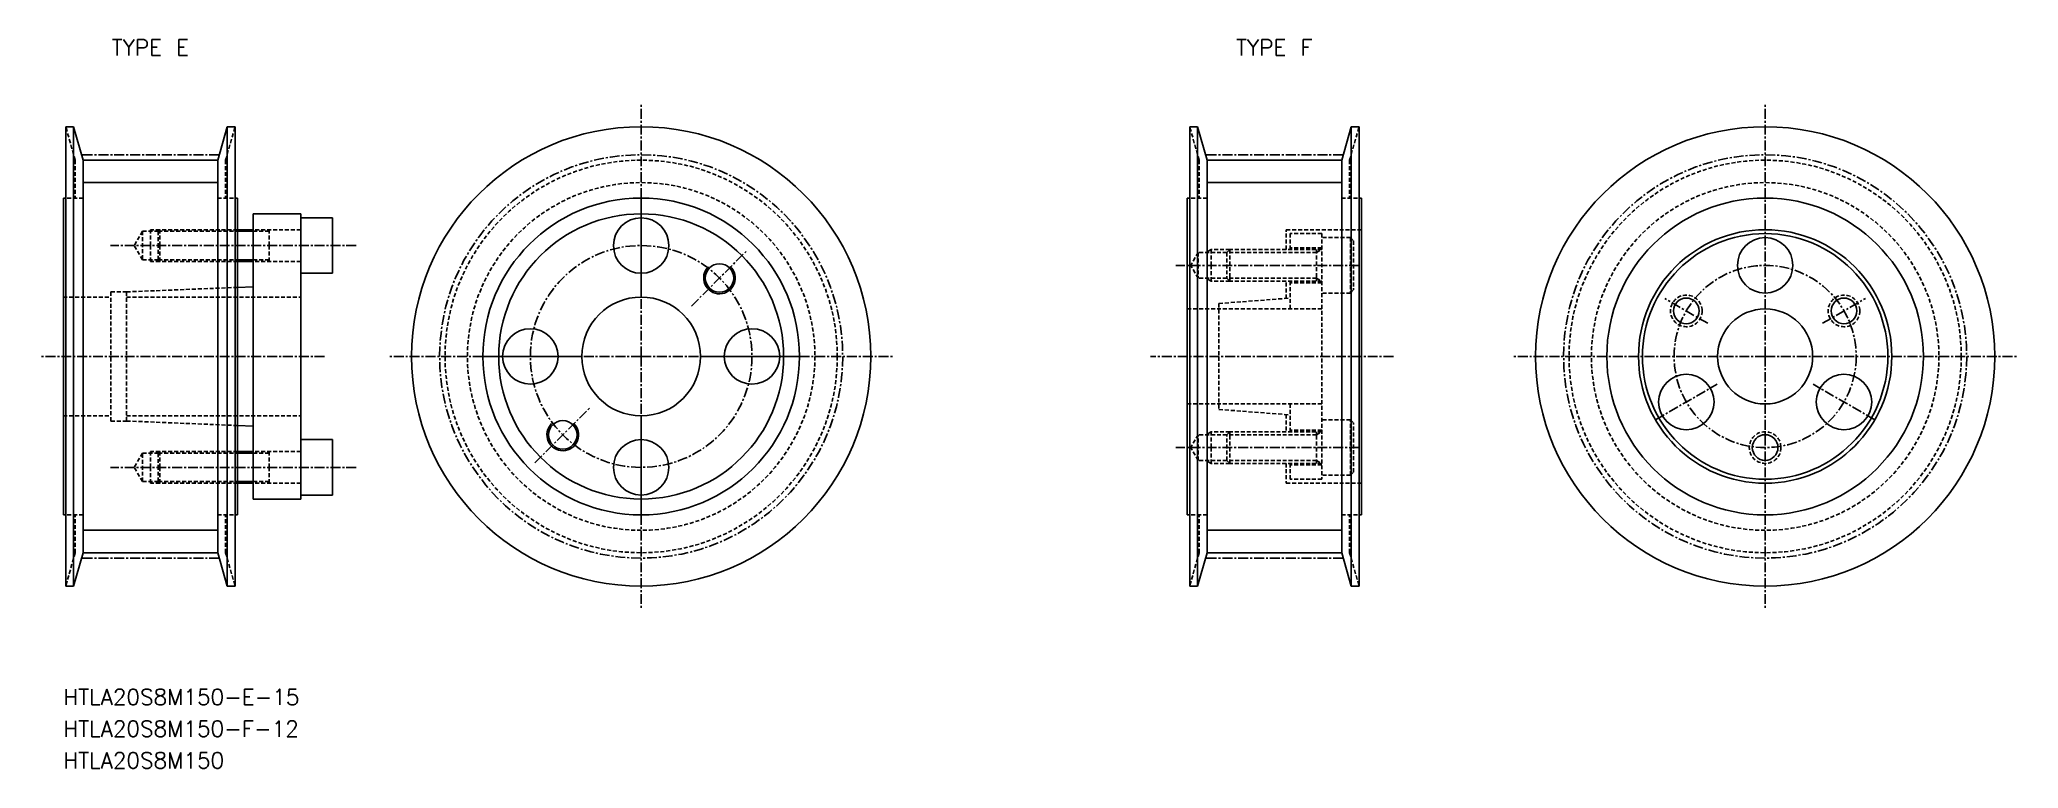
# Model space of a CAD drawing. Extents: x 2267 to 2517, y 9548 to 9640.
import ezdxf
from ezdxf.enums import TextEntityAlignment as Align

# ---------------------------------------------------------------- set-up
doc = ezdxf.new("R2010")
doc.units = 0
doc.linetypes.add('CENTER', pattern=[2, 1.25, -0.25, 0.25, -0.25])
doc.linetypes.add('DASHED', pattern=[0.75, 0.5, -0.25])
doc.layers.get('0').update_dxf_attribs({"linetype": 'CONTINUOUS'})
doc.layers.add('CENTER', color=1, linetype='CENTER')
doc.styles.add('MISUMI', font='txt.shx')

msp = doc.modelspace()

# ---------------------------------------------------------------- linework, layer by layer
at = {"color": 3, "linetype": 'DASHED'}
for p, q in [((2271.94, 9624.43), (2270.74, 9628.65)), ((2290.94, 9624.43), (2292.14, 9628.65)), ((2413.94, 9624.43), (2412.74, 9628.65)), ((2432.94, 9624.43), (2434.14, 9628.65)), ((2271.94, 9624.43), (2271.94, 9619.65)), ((2290.94, 9624.43), (2290.94, 9619.65)), ((2413.94, 9624.43), (2413.94, 9619.65)), ((2432.94, 9624.43), (2432.94, 9619.65)), ((2272.94, 9619.65), (2270.74, 9619.65)), ((2289.94, 9619.65), (2292.14, 9619.65)), ((2414.94, 9619.65), (2412.74, 9619.65)), ((2431.94, 9619.65), (2434.14, 9619.65)), ((2280.44, 9615.45), (2279.4, 9613.65)), ((2282.44, 9615.45), (2280.44, 9615.45)), ((2280.44, 9615.45), (2280.44, 9611.85)), ((2282.64, 9615.65), (2281.44, 9615.65)), ((2281.44, 9615.65), (2281.44, 9613.65)), ((2282.64, 9615.65), (2282.44, 9615.45)), ((2282.44, 9615.45), (2292.44, 9615.45)), ((2282.44, 9615.45), (2282.44, 9613.65)), ((2292.44, 9615.65), (2282.64, 9615.65)), ((2282.64, 9615.65), (2282.64, 9613.65)), ((2300.44, 9615.65), (2294.44, 9615.65)), ((2294.44, 9615.45), (2296.44, 9615.45)), ((2296.44, 9615.65), (2296.44, 9613.65)), ((2424.94, 9615.65), (2434.44, 9615.65)), ((2424.94, 9613.15), (2424.94, 9615.65)), ((2429.44, 9615.15), (2425.44, 9615.15)), ((2425.44, 9615.15), (2425.44, 9613.15)), ((2429.44, 9615.15), (2429.44, 9584.15)), ((2280.44, 9611.85), (2279.4, 9613.65)), ((2281.44, 9611.65), (2281.44, 9613.65)), ((2282.44, 9611.85), (2282.44, 9613.65)), ((2282.64, 9611.65), (2282.64, 9613.65)), ((2296.44, 9611.65), (2296.44, 9613.65)), ((2413.82, 9612.77), (2412.88, 9611.15)), ((2413.82, 9612.77), (2413.82, 9609.53)), ((2417.44, 9612.77), (2413.82, 9612.77)), ((2415.44, 9613.15), (2414.78, 9612.77)), ((2415.44, 9613.15), (2415.44, 9611.15)), ((2417.82, 9613.15), (2415.44, 9613.15)), ((2417.44, 9612.77), (2417.82, 9613.15)), ((2428.74, 9612.77), (2417.44, 9612.77)), ((2417.44, 9612.77), (2417.44, 9609.53)), ((2429.44, 9613.15), (2417.82, 9613.15)), ((2417.82, 9613.15), (2417.82, 9609.15)), ((2429.44, 9613.35), (2425.44, 9613.35)), ((2428.74, 9613.15), (2428.74, 9609.15)), ((2428.74, 9612.77), (2429.39, 9613.15)), ((2433.04, 9614.65), (2429.44, 9614.65)), ((2433.04, 9614.65), (2433.04, 9607.65)), ((2433.04, 9614.65), (2433.44, 9614.25)), ((2433.44, 9614.25), (2433.44, 9608.05)), ((2282.44, 9611.85), (2280.44, 9611.85)), ((2282.64, 9611.65), (2281.44, 9611.65)), ((2282.44, 9611.85), (2292.44, 9611.85)), ((2282.64, 9611.65), (2282.44, 9611.85)), ((2292.44, 9611.65), (2282.64, 9611.65)), ((2294.44, 9611.85), (2296.44, 9611.85)), ((2300.44, 9611.65), (2294.44, 9611.65)), ((2413.82, 9609.53), (2412.88, 9611.15)), ((2415.44, 9609.15), (2415.44, 9611.15)), ((2276.44, 9607.8), (2276.44, 9599.65)), ((2276.44, 9607.8), (2278.44, 9607.8)), ((2278.44, 9607.8), (2292.44, 9608.37)), ((2278.44, 9607.8), (2278.44, 9599.65)), ((2417.44, 9609.53), (2413.82, 9609.53)), ((2415.44, 9609.15), (2414.78, 9609.53)), ((2417.82, 9609.15), (2415.44, 9609.15)), ((2428.74, 9609.53), (2417.44, 9609.53)), ((2417.82, 9609.15), (2417.44, 9609.53)), ((2429.44, 9609.15), (2417.82, 9609.15)), ((2424.94, 9606.98), (2424.94, 9609.15)), ((2425.44, 9609.15), (2425.44, 9605.65)), ((2429.44, 9608.95), (2425.44, 9608.95)), ((2428.74, 9609.53), (2429.39, 9609.15)), ((2433.04, 9607.65), (2429.44, 9607.65)), ((2433.04, 9607.65), (2433.44, 9608.05)), ((2270.44, 9607.15), (2276.44, 9607.15)), ((2278.44, 9607.15), (2300.44, 9607.15)), ((2412.44, 9605.65), (2429.44, 9605.65)), ((2416.44, 9606.33), (2425.44, 9607.02)), ((2416.44, 9606.33), (2416.44, 9592.96)), ((2276.44, 9591.5), (2276.44, 9599.65)), ((2278.44, 9591.5), (2278.44, 9599.65)), ((2412.44, 9593.65), (2429.44, 9593.65)), ((2416.44, 9592.96), (2425.44, 9592.27)), ((2425.44, 9593.65), (2425.44, 9590.15)), ((2270.44, 9592.15), (2276.44, 9592.15)), ((2276.44, 9591.5), (2278.44, 9591.5)), ((2278.44, 9592.15), (2300.44, 9592.15)), ((2278.44, 9591.5), (2292.44, 9590.93)), ((2415.44, 9590.15), (2414.78, 9589.77)), ((2415.44, 9590.15), (2415.44, 9588.15)), ((2417.82, 9590.15), (2415.44, 9590.15)), ((2417.82, 9590.15), (2417.44, 9589.77)), ((2429.44, 9590.15), (2417.82, 9590.15)), ((2417.82, 9586.15), (2417.82, 9590.15)), ((2424.94, 9592.31), (2424.94, 9590.15)), ((2429.44, 9590.35), (2425.44, 9590.35)), ((2428.74, 9586.15), (2428.74, 9590.15)), ((2428.74, 9589.77), (2429.39, 9590.15)), ((2433.04, 9591.65), (2429.44, 9591.65)), ((2433.04, 9584.65), (2433.04, 9591.65)), ((2433.04, 9591.65), (2433.44, 9591.25)), ((2433.44, 9585.05), (2433.44, 9591.25)), ((2282.64, 9587.65), (2281.44, 9587.65)), ((2281.44, 9587.65), (2281.44, 9585.65)), ((2282.64, 9587.65), (2282.44, 9587.45)), ((2292.44, 9587.65), (2282.64, 9587.65)), ((2282.64, 9587.65), (2282.64, 9585.65)), ((2300.44, 9587.65), (2294.44, 9587.65)), ((2296.44, 9587.65), (2296.44, 9585.65)), ((2413.82, 9589.77), (2412.88, 9588.15)), ((2413.82, 9586.53), (2412.88, 9588.15)), ((2413.82, 9586.53), (2413.82, 9589.77)), ((2417.44, 9589.77), (2413.82, 9589.77)), ((2415.44, 9586.15), (2415.44, 9588.15)), ((2428.74, 9589.77), (2417.44, 9589.77)), ((2417.44, 9586.53), (2417.44, 9589.77)), ((2280.44, 9587.45), (2279.4, 9585.65)), ((2280.44, 9583.85), (2279.4, 9585.65)), ((2282.44, 9587.45), (2280.44, 9587.45)), ((2280.44, 9583.85), (2280.44, 9587.45)), ((2281.44, 9583.65), (2281.44, 9585.65)), ((2282.44, 9587.45), (2292.44, 9587.45)), ((2282.44, 9587.45), (2282.44, 9585.65)), ((2282.44, 9583.85), (2282.44, 9585.65)), ((2282.64, 9583.65), (2282.64, 9585.65)), ((2294.44, 9587.45), (2296.44, 9587.45)), ((2296.44, 9583.65), (2296.44, 9585.65)), ((2417.44, 9586.53), (2413.82, 9586.53)), ((2415.44, 9586.15), (2414.78, 9586.53)), ((2417.82, 9586.15), (2415.44, 9586.15)), ((2428.74, 9586.53), (2417.44, 9586.53)), ((2417.44, 9586.53), (2417.82, 9586.15)), ((2429.44, 9586.15), (2417.82, 9586.15)), ((2424.94, 9586.15), (2424.94, 9583.65)), ((2425.44, 9586.15), (2425.44, 9584.15)), ((2429.44, 9585.95), (2425.44, 9585.95)), ((2428.74, 9586.53), (2429.39, 9586.15)), ((2433.04, 9584.65), (2433.44, 9585.05)), ((2282.44, 9583.85), (2280.44, 9583.85)), ((2282.64, 9583.65), (2281.44, 9583.65)), ((2282.44, 9583.85), (2292.44, 9583.85)), ((2282.64, 9583.65), (2282.44, 9583.85)), ((2292.44, 9583.65), (2282.64, 9583.65)), ((2294.44, 9583.85), (2296.44, 9583.85)), ((2300.44, 9583.65), (2294.44, 9583.65)), ((2424.94, 9583.65), (2434.44, 9583.65)), ((2429.44, 9584.15), (2425.44, 9584.15)), ((2433.04, 9584.65), (2429.44, 9584.65)), ((2272.94, 9579.65), (2270.74, 9579.65)), ((2271.94, 9574.87), (2271.94, 9579.65)), ((2289.94, 9579.65), (2292.14, 9579.65)), ((2290.94, 9574.87), (2290.94, 9579.65)), ((2414.94, 9579.65), (2412.74, 9579.65)), ((2413.94, 9574.87), (2413.94, 9579.65)), ((2431.94, 9579.65), (2434.14, 9579.65)), ((2432.94, 9574.87), (2432.94, 9579.65)), ((2271.94, 9574.87), (2270.74, 9570.65)), ((2290.94, 9574.87), (2292.14, 9570.65)), ((2413.94, 9574.87), (2412.74, 9570.65)), ((2432.94, 9574.87), (2434.14, 9570.65))]:
    msp.add_line(p, q, dxfattribs=at)
at = {"color": 7, "linetype": 'CONTINUOUS'}
for p, q in [((2270.74, 9628.65), (2270.74, 9619.65)), ((2271.74, 9628.65), (2270.74, 9628.65)), ((2271.74, 9628.65), (2271.74, 9570.65)), ((2272.94, 9624.43), (2271.74, 9628.65)), ((2289.94, 9624.43), (2291.14, 9628.65)), ((2291.14, 9628.65), (2291.14, 9570.65)), ((2291.14, 9628.65), (2292.14, 9628.65)), ((2292.14, 9628.65), (2292.14, 9619.65)), ((2412.74, 9628.65), (2412.74, 9619.65)), ((2413.74, 9628.65), (2412.74, 9628.65)), ((2413.74, 9628.65), (2413.74, 9570.65)), ((2414.94, 9624.43), (2413.74, 9628.65)), ((2431.94, 9624.43), (2433.14, 9628.65)), ((2433.14, 9628.65), (2433.14, 9570.65)), ((2433.14, 9628.65), (2434.14, 9628.65)), ((2434.14, 9628.65), (2434.14, 9619.65)), ((2289.94, 9624.43), (2272.94, 9624.43)), ((2272.94, 9624.43), (2272.94, 9619.65)), ((2289.94, 9624.43), (2289.94, 9619.65)), ((2431.94, 9624.43), (2414.94, 9624.43)), ((2414.94, 9624.43), (2414.94, 9619.65)), ((2431.94, 9624.43), (2431.94, 9619.65)), ((2270.44, 9619.65), (2270.44, 9599.65)), ((2270.74, 9619.65), (2270.44, 9619.65)), ((2270.74, 9619.65), (2270.74, 9599.65)), ((2272.94, 9619.65), (2272.94, 9579.65)), ((2289.94, 9619.65), (2289.94, 9579.65)), ((2292.14, 9619.65), (2292.14, 9599.65)), ((2292.14, 9619.65), (2292.44, 9619.65)), ((2292.44, 9619.65), (2292.44, 9615.65)), ((2294.44, 9617.65), (2294.44, 9615.65)), ((2294.44, 9617.65), (2300.44, 9617.65)), ((2300.44, 9617.65), (2300.44, 9617.15)), ((2412.44, 9619.65), (2412.44, 9579.65)), ((2412.74, 9619.65), (2412.44, 9619.65)), ((2412.74, 9619.65), (2412.74, 9579.65)), ((2414.94, 9619.65), (2414.94, 9579.65)), ((2431.94, 9619.65), (2431.94, 9579.65)), ((2434.14, 9619.65), (2434.14, 9579.65)), ((2434.14, 9619.65), (2434.44, 9619.65)), ((2434.44, 9619.65), (2434.44, 9579.65)), ((2294.44, 9615.65), (2292.44, 9615.65)), ((2292.44, 9615.65), (2292.44, 9611.65)), ((2294.44, 9615.65), (2294.44, 9611.65)), ((2300.44, 9617.15), (2304.44, 9617.15)), ((2300.44, 9617.15), (2300.44, 9610.15)), ((2304.44, 9617.15), (2304.44, 9613.65)), ((2304.44, 9610.15), (2304.44, 9613.65)), ((2294.44, 9611.65), (2292.44, 9611.65)), ((2292.44, 9611.65), (2292.44, 9608.37)), ((2294.44, 9611.65), (2294.44, 9608.45)), ((2300.44, 9610.15), (2304.44, 9610.15)), ((2300.44, 9610.15), (2300.44, 9599.65)), ((2294.44, 9608.45), (2292.44, 9608.37)), ((2292.44, 9608.37), (2292.44, 9599.65)), ((2294.44, 9608.45), (2294.44, 9599.65)), ((2270.44, 9579.65), (2270.44, 9599.65)), ((2270.74, 9579.65), (2270.74, 9599.65)), ((2292.14, 9579.65), (2292.14, 9599.65)), ((2292.44, 9590.93), (2292.44, 9599.65)), ((2294.44, 9590.85), (2294.44, 9599.65)), ((2300.44, 9589.15), (2300.44, 9599.65)), ((2294.44, 9590.85), (2292.44, 9590.93)), ((2292.44, 9587.65), (2292.44, 9590.93)), ((2294.44, 9587.65), (2294.44, 9590.85)), ((2294.44, 9587.65), (2292.44, 9587.65)), ((2292.44, 9583.65), (2292.44, 9587.65)), ((2294.44, 9583.65), (2294.44, 9587.65)), ((2300.44, 9589.15), (2304.44, 9589.15)), ((2300.44, 9582.15), (2300.44, 9589.15)), ((2304.44, 9589.15), (2304.44, 9585.65)), ((2304.44, 9582.15), (2304.44, 9585.65)), ((2292.44, 9579.65), (2292.44, 9583.65)), ((2294.44, 9583.65), (2292.44, 9583.65)), ((2294.44, 9581.65), (2294.44, 9583.65)), ((2294.44, 9581.65), (2300.44, 9581.65)), ((2300.44, 9582.15), (2304.44, 9582.15)), ((2300.44, 9581.65), (2300.44, 9582.15)), ((2270.74, 9579.65), (2270.44, 9579.65)), ((2270.74, 9570.65), (2270.74, 9579.65)), ((2272.94, 9574.87), (2272.94, 9579.65)), ((2289.94, 9574.87), (2289.94, 9579.65)), ((2292.14, 9570.65), (2292.14, 9579.65)), ((2292.14, 9579.65), (2292.44, 9579.65)), ((2412.74, 9579.65), (2412.44, 9579.65)), ((2412.74, 9570.65), (2412.74, 9579.65)), ((2414.94, 9574.87), (2414.94, 9579.65)), ((2431.94, 9574.87), (2431.94, 9579.65)), ((2434.14, 9570.65), (2434.14, 9579.65)), ((2434.14, 9579.65), (2434.44, 9579.65)), ((2272.94, 9574.87), (2271.74, 9570.65)), ((2289.94, 9574.87), (2272.94, 9574.87)), ((2289.94, 9574.87), (2291.14, 9570.65)), ((2414.94, 9574.87), (2413.74, 9570.65)), ((2431.94, 9574.87), (2414.94, 9574.87)), ((2431.94, 9574.87), (2433.14, 9570.65)), ((2271.74, 9570.65), (2270.74, 9570.65)), ((2291.14, 9570.65), (2292.14, 9570.65)), ((2413.74, 9570.65), (2412.74, 9570.65)), ((2433.14, 9570.65), (2434.14, 9570.65))]:
    msp.add_line(p, q, dxfattribs=at)
at = {"color": 3, "linetype": 'CONTINUOUS'}
for p, q in [((2289.94, 9621.6), (2272.94, 9621.6)), ((2431.94, 9621.6), (2414.94, 9621.6)), ((2289.94, 9577.7), (2272.94, 9577.7)), ((2431.94, 9577.7), (2414.94, 9577.7))]:
    msp.add_line(p, q, dxfattribs=at)
at = {"color": 3}
for p, q in [((2294.44, 9615.45), (2292.44, 9615.45)), ((2294.44, 9611.85), (2292.44, 9611.85)), ((2294.44, 9587.45), (2292.44, 9587.45)), ((2294.44, 9583.85), (2292.44, 9583.85))]:
    msp.add_line(p, q, dxfattribs=at)
at = {"color": 7, "linetype": 'CONTINUOUS'}
for centre, radius in [((2343.44, 9599.65), 29), ((2485.44, 9599.65), 29), ((2343.44, 9599.65), 20), ((2343.44, 9599.65), 18), ((2343.44, 9599.65), 18), ((2485.44, 9599.65), 20), ((2343.44, 9613.65), 3.5), ((2485.44, 9599.65), 16), ((2485.44, 9599.65), 15.5), ((2485.44, 9611.15), 3.5), ((2353.34, 9609.55), 1.8), ((2343.44, 9599.65), 7.5), ((2475.48, 9605.4), 1.62), ((2485.44, 9599.65), 6), ((2495.4, 9605.4), 1.62), ((2329.44, 9599.65), 3.5), ((2357.44, 9599.65), 3.5), ((2475.48, 9593.9), 3.5), ((2495.4, 9593.9), 3.5), ((2333.54, 9589.75), 1.8), ((2343.44, 9585.65), 3.5), ((2485.44, 9588.15), 1.62)]:
    msp.add_circle(centre, radius, dxfattribs=at)
at = {"color": 3, "linetype": 'DASHED'}
for centre, radius in [((2343.44, 9599.65), 24.78), ((2485.44, 9599.65), 24.78), ((2343.44, 9599.65), 21.95), ((2485.44, 9599.65), 21.95), ((2475.48, 9605.4), 2), ((2495.4, 9605.4), 2), ((2485.44, 9588.15), 2)]:
    msp.add_circle(centre, radius, dxfattribs=at)
at = {"color": 3}
for centre in [(2353.34, 9609.55), (2333.54, 9589.75)]:
    msp.add_arc(centre, 2, 135, 47, dxfattribs=at)
at = {"layer": 'CENTER', "color": 1, "linetype": 'CENTER'}
for p, q in [((2343.44, 9599.65), (2343.44, 9631.65)), ((2485.44, 9599.65), (2485.44, 9631.65)), ((2290.13, 9625.11), (2272.74, 9625.11)), ((2432.13, 9625.11), (2414.74, 9625.11)), ((2343.44, 9620.15), (2343.44, 9607.15)), ((2307.44, 9613.65), (2276.4, 9613.65)), ((2349.8, 9606.01), (2356.87, 9613.08)), ((2434.12, 9611.15), (2410.99, 9611.15)), ((2478.18, 9603.83), (2472.77, 9606.96)), ((2492.69, 9603.83), (2498.1, 9606.96)), ((2303.44, 9599.65), (2267.44, 9599.65)), ((2343.44, 9599.65), (2311.44, 9599.65)), ((2322.94, 9599.65), (2335.94, 9599.65)), ((2343.44, 9599.65), (2375.44, 9599.65)), ((2343.44, 9599.65), (2343.44, 9567.65)), ((2363.94, 9599.65), (2350.94, 9599.65)), ((2438.48, 9599.65), (2407.79, 9599.65)), ((2485.44, 9599.65), (2453.44, 9599.65)), ((2485.44, 9599.65), (2517.44, 9599.65)), ((2485.44, 9599.65), (2485.44, 9567.65)), ((2471.58, 9591.65), (2479.38, 9596.15)), ((2499.29, 9591.65), (2491.5, 9596.15)), ((2330, 9586.21), (2337.07, 9593.28)), ((2343.44, 9579.15), (2343.44, 9592.15)), ((2434.12, 9588.15), (2410.99, 9588.15)), ((2307.44, 9585.65), (2276.4, 9585.65)), ((2290.13, 9574.18), (2272.74, 9574.18)), ((2432.13, 9574.18), (2414.74, 9574.18))]:
    msp.add_line(p, q, dxfattribs=at)
for centre, radius in [((2343.44, 9599.65), 25.46), ((2485.44, 9599.65), 25.46), ((2343.44, 9599.65), 14), ((2485.44, 9599.65), 11.5)]:
    msp.add_circle(centre, radius, dxfattribs=at)

# ---------------------------------------------------------------- texts
at = {"color": 7, "linetype": 'CONTINUOUS', "style": 'MISUMI'}
for s, p in [('TYPE E', (2281.44, 9638.65)), ('TYPE F', (2423.44, 9638.65))]:
    msp.add_text(s, height=2, dxfattribs=at).set_placement(p, align=Align.MIDDLE_CENTER)
for s, p in [('HTLA20S8M150-E-15', (2270.44, 9555.65)), ('HTLA20S8M150-F-12', (2270.44, 9551.65)), ('HTLA20S8M150', (2270.44, 9547.65))]:
    msp.add_text(s, height=2, dxfattribs=at).set_placement(p)

doc.saveas('drawing.dxf')
